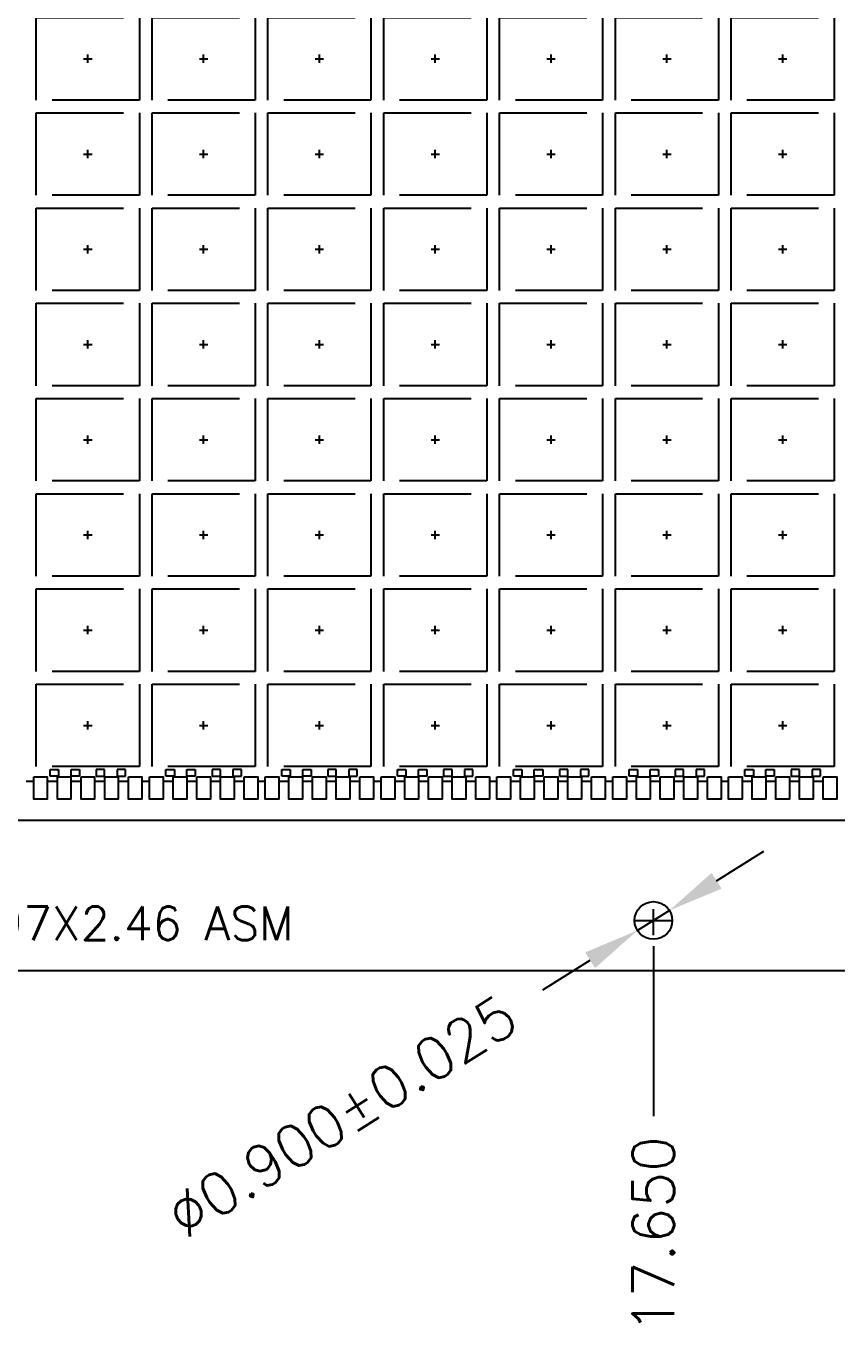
# Model space of a CAD drawing. Header units: millimetres. Extents: x 404.22 to 412.54, y 108.24 to 113.92.
# Drawn here: x 407.598 to 408.759, y 108.431 to 110.306 of the extents above; entities that cross this region are included whole.
import ezdxf

# ---------------------------------------------------------------- set-up
doc = ezdxf.new("R2010")
doc.units = ezdxf.units.MM
doc.header["$LTSCALE"] = 0.5
doc.header["$PDMODE"] = 98
for name, pattern in [('CENTER', [50.8, 31.75, -6.35, 6.35, -6.35]), ('HIDDEN', [0.375, 0.25, -0.125]), ('PHANTOM', [2.5, 1.25, -0.25, 0.25, -0.25, 0.25, -0.25])]:
    doc.linetypes.add(name, pattern=pattern)
for name, color, linetype in [('1D', 4, 'Continuous'), ('BTM', 7, 'HIDDEN'), ('CEN', 2, 'CENTER'), ('PKG', 1, 'PHANTOM')]:
    doc.layers.add(name, color=color, linetype=linetype)
doc.styles.add('ROMANS', font='romans.shx')
doc.styles.add('SIMPLEX', font='simplex.shx')
doc.dimstyles.new('Standard2', dxfattribs={"dimtxt": 0.06, "dimasz": 0.08, "dimexe": 0.01, "dimexo": 0.01, "dimgap": 0.027, "dimtad": 1, "dimdec": 3, "dimlfac": 16.666667, "dimrnd": 0.0005, "dimzin": 1, "dimtxsty": 'SIMPLEX', "dimcen": 0.1905, "dimclrd": 256, "dimclre": 256, "dimclrt": 256, "dimazin": 3, "dimtp": 0.03, "dimtm": 0.05, "dimtfac": 0.8, "dimtdec": 3, "dimtmove": 0, "dimatfit": 3, "dimfxl": 0.05, "dimtzin": 4, "dimlwd": -1, "dimlwe": -1})

# ---------------------------------------------------------------- blocks, each defined once
blk = doc.blocks.new('*D16')
at = {"layer": '1D', "ltscale": 0.1, "transparency": 16777216}
blk.add_line((409.3465, 108.9516), (409.963, 108.9516), dxfattribs=at)
at = {"layer": 'Defpoints', "color": 0, "ltscale": 0.1, "transparency": 16777216}
for p in [(407.4376, 111.0096), (409.3365, 108.9516), (409.963, 108.9516)]:
    blk.add_point(p, dxfattribs=at)
at = {"layer": '1D', "ltscale": 0.1, "transparency": 16777216, "insert": (410.1386, 108.9516), "char_height": 0.06, "attachment_point": 5, "style": 'SIMPLEX'}
blk.add_mtext('\\A1;34.300', dxfattribs=at)
blk = doc.blocks.new('*D35')
at = {"layer": '1D', "transparency": 16777216}
for p, q in [((409.3525, 109.0896), (409.643, 109.0896)), ((409.643, 109.0896), (409.803, 109.0511)), ((409.803, 109.0511), (409.963, 109.0511))]:
    blk.add_line(p, q, dxfattribs=at)
at = {"layer": 'Defpoints', "color": 0, "transparency": 16777216}
for p in [(407.4376, 111.0096), (409.3425, 109.0896), (409.963, 109.0511)]:
    blk.add_point(p, dxfattribs=at)
at = {"layer": '1D', "transparency": 16777216, "insert": (410.1386, 109.0511), "char_height": 0.06, "attachment_point": 5, "style": 'SIMPLEX'}
blk.add_mtext('\\A1;32.000', dxfattribs=at)
blk = doc.blocks.new('*D36')
at = {"ltscale": 0.1, "transparency": 16777216}
blk.add_line((409.3425, 109.0796), (409.3425, 108.7347), dxfattribs=at)
at = {"layer": 'Defpoints', "color": 0, "ltscale": 0.1, "transparency": 16777216}
for p in [(407.4376, 111.0096), (409.3425, 109.0896), (409.3425, 108.7347)]:
    blk.add_point(p, dxfattribs=at)
at = {"color": 1, "ltscale": 0.1, "transparency": 16777216, "insert": (409.3425, 108.5648), "char_height": 0.06, "attachment_point": 5, "rotation": 90, "style": 'SIMPLEX'}
blk.add_mtext('\\A1;{\\C256;31.747}', dxfattribs=at)
blk = doc.blocks.new('*D38')
at = {"layer": '1D', "ltscale": 0.1, "transparency": 16777216}
blk.add_line((408.4966, 108.9866), (408.4966, 108.7432), dxfattribs=at)
at = {"layer": 'Defpoints', "color": 0, "ltscale": 0.1, "transparency": 16777216}
for p in [(407.4376, 111.0096), (408.4966, 108.9966), (408.4966, 108.7432)]:
    blk.add_point(p, dxfattribs=at)
at = {"layer": '1D', "ltscale": 0.1, "transparency": 16777216, "insert": (408.4966, 108.5733), "char_height": 0.06, "attachment_point": 5, "rotation": 90, "style": 'SIMPLEX'}
blk.add_mtext('\\A1;17.650', dxfattribs=at)
blk = doc.blocks.new('*D39')
at = {"layer": '1D', "linetype": 'ByBlock', "ltscale": 0.1, "transparency": 16777216}
for p, q in [((408.5872, 109.0806), (408.655, 109.1232)), ((408.5195, 109.038), (408.4738, 109.0093)), ((408.3383, 108.9241), (408.4061, 108.9667))]:
    blk.add_line(p, q, dxfattribs=at)
at = {"layer": '1D', "ltscale": 0.1, "transparency": 16777216}
for points in [[(408.5801, 109.0919), (408.5943, 109.0693), (408.5195, 109.038)], [(408.399, 108.978), (408.4131, 108.9554), (408.4738, 109.0093)]]:
    blk.add_solid(points, dxfattribs=at)
at = {"layer": 'Defpoints', "color": 0, "ltscale": 0.1, "transparency": 16777216}
for p in [(408.5195, 109.038), (408.4738, 109.0093)]:
    blk.add_point(p, dxfattribs=at)
at = {"layer": '1D', "ltscale": 0.1, "transparency": 16777216, "insert": (408.0506, 108.7432), "char_height": 0.06, "attachment_point": 5, "rotation": 32.1552, "style": 'SIMPLEX'}
blk.add_mtext('\\A1;∅0.900%%P0.025', dxfattribs=at)
blk = doc.blocks.new('*D82')
at = {"layer": '1D', "transparency": 16777216}
blk.add_line((409.3338, 108.9466), (408.9705, 108.7369), dxfattribs=at)
blk.add_arc((409.3425, 108.9516), 0.4195, 190.9423, 199.0577, dxfattribs=at)
for points in [[(408.9173, 108.8707), (408.9438, 108.8733), (408.9229, 108.9516)], [(408.9581, 108.8202), (408.9338, 108.8091), (408.9791, 108.7419)]]:
    blk.add_solid(points, dxfattribs=at)
at = {"layer": 'Defpoints', "color": 0, "transparency": 16777216}
for p in [(409.4625, 109.0209), (405.5849, 108.9516), (409.3425, 108.9516), (409.3425, 108.9516), (408.9293, 108.8788)]:
    blk.add_point(p, dxfattribs=at)
at = {"layer": '1D', "transparency": 16777216, "insert": (409.028, 108.6739), "char_height": 0.06, "attachment_point": 5, "rotation": 311.4489, "style": 'SIMPLEX'}
blk.add_mtext('\\A1;30°', dxfattribs=at)
blk = doc.blocks.new('*U99')
at = {"layer": 'CEN', "ltscale": 0.005}
for p, q in [((-0.006, 0), (0.006, 0)), ((0, -0.006), (0, 0.006))]:
    blk.add_line(p, q, dxfattribs=at)
at = {"layer": 'PKG', "color": 1, "linetype": 'HIDDEN'}
blk.add_lwpolyline([(-0.0738, -0.0591), (-0.0738, 0.0591), (0.0738, 0.0591), (0.0738, -0.0591)], close=True, dxfattribs=at)
blk = doc.blocks.new('*U100')
at = {"layer": 'CEN', "color": 0, "linetype": 'ByBlock', "lineweight": -2, "transparency": 16777216}
for p in [(1.8249, 0.9555), (1.9908, 0.9555), (2.1567, 0.9555), (2.3226, 0.9555), (2.4885, 0.9555), (2.6544, 0.9555), (2.8203, 0.9555), (1.8249, 0.819), (1.9908, 0.819), (2.1567, 0.819), (2.3226, 0.819), (2.4885, 0.819), (2.6544, 0.819), (2.8203, 0.819), (1.8249, 0.6825), (1.9908, 0.6825), (2.1567, 0.6825), (2.3226, 0.6825), (2.4885, 0.6825), (2.6544, 0.6825), (2.8203, 0.6825), (1.8249, 0.546), (1.9908, 0.546), (2.1567, 0.546), (2.3226, 0.546), (2.4885, 0.546), (2.6544, 0.546), (2.8203, 0.546), (1.8249, 0.4095), (1.9908, 0.4095), (2.1567, 0.4095), (2.3226, 0.4095), (2.4885, 0.4095), (2.6544, 0.4095), (2.8203, 0.4095), (1.8249, 0.273), (1.9908, 0.273), (2.1567, 0.273), (2.3226, 0.273), (2.4885, 0.273), (2.6544, 0.273), (2.8203, 0.273), (1.8249, 0.1365), (1.9908, 0.1365), (2.1567, 0.1365), (2.3226, 0.1365), (2.4885, 0.1365), (2.6544, 0.1365), (2.8203, 0.1365), (1.8249, 0), (1.9908, 0), (2.1567, 0), (2.3226, 0), (2.4885, 0), (2.6544, 0), (2.8203, 0)]:
    blk.add_blockref('*U99', p, dxfattribs=at)

msp = doc.modelspace()

# ---------------------------------------------------------------- linework, layer by layer
msp.add_line((409.342459, 108.951642), (405.584939, 108.951642))
at = {"ltscale": 0.03}
for points in [[(407.608939, 109.229742), (407.628439, 109.229742), (407.628439, 109.197642), (407.608939, 109.197642)], [(407.642839, 109.229742), (407.662339, 109.229742), (407.662339, 109.197642), (407.642839, 109.197642)], [(407.676739, 109.229742), (407.696239, 109.229742), (407.696239, 109.197642), (407.676739, 109.197642)], [(407.710639, 109.229742), (407.730139, 109.229742), (407.730139, 109.197642), (407.710639, 109.197642)], [(407.744539, 109.229742), (407.764039, 109.229742), (407.764039, 109.197642), (407.744539, 109.197642)], [(407.774839, 109.229742), (407.794339, 109.229742), (407.794339, 109.197642), (407.774839, 109.197642)], [(407.808739, 109.229742), (407.828239, 109.229742), (407.828239, 109.197642), (407.808739, 109.197642)], [(407.842639, 109.229742), (407.862139, 109.229742), (407.862139, 109.197642), (407.842639, 109.197642)], [(407.876539, 109.229742), (407.896039, 109.229742), (407.896039, 109.197642), (407.876539, 109.197642)], [(407.910439, 109.229742), (407.929939, 109.229742), (407.929939, 109.197642), (407.910439, 109.197642)], [(407.940739, 109.229742), (407.960239, 109.229742), (407.960239, 109.197642), (407.940739, 109.197642)], [(407.974639, 109.229742), (407.994139, 109.229742), (407.994139, 109.197642), (407.974639, 109.197642)], [(408.008539, 109.229742), (408.028039, 109.229742), (408.028039, 109.197642), (408.008539, 109.197642)], [(408.042439, 109.229742), (408.061939, 109.229742), (408.061939, 109.197642), (408.042439, 109.197642)], [(408.076339, 109.229742), (408.095839, 109.229742), (408.095839, 109.197642), (408.076339, 109.197642)], [(408.106639, 109.229742), (408.126139, 109.229742), (408.126139, 109.197642), (408.106639, 109.197642)], [(408.140539, 109.229742), (408.160039, 109.229742), (408.160039, 109.197642), (408.140539, 109.197642)], [(408.174439, 109.229742), (408.193939, 109.229742), (408.193939, 109.197642), (408.174439, 109.197642)], [(408.208339, 109.229742), (408.227839, 109.229742), (408.227839, 109.197642), (408.208339, 109.197642)], [(408.242239, 109.229742), (408.261739, 109.229742), (408.261739, 109.197642), (408.242239, 109.197642)], [(408.272539, 109.229742), (408.292039, 109.229742), (408.292039, 109.197642), (408.272539, 109.197642)], [(408.306439, 109.229742), (408.325939, 109.229742), (408.325939, 109.197642), (408.306439, 109.197642)], [(408.340339, 109.229742), (408.359839, 109.229742), (408.359839, 109.197642), (408.340339, 109.197642)], [(408.374239, 109.229742), (408.393739, 109.229742), (408.393739, 109.197642), (408.374239, 109.197642)], [(408.408139, 109.229742), (408.427639, 109.229742), (408.427639, 109.197642), (408.408139, 109.197642)], [(408.438439, 109.229742), (408.457939, 109.229742), (408.457939, 109.197642), (408.438439, 109.197642)], [(408.472339, 109.229742), (408.491839, 109.229742), (408.491839, 109.197642), (408.472339, 109.197642)], [(408.506239, 109.229742), (408.525739, 109.229742), (408.525739, 109.197642), (408.506239, 109.197642)], [(408.540139, 109.229742), (408.559639, 109.229742), (408.559639, 109.197642), (408.540139, 109.197642)], [(408.574039, 109.229742), (408.593539, 109.229742), (408.593539, 109.197642), (408.574039, 109.197642)], [(408.604339, 109.229742), (408.623839, 109.229742), (408.623839, 109.197642), (408.604339, 109.197642)], [(408.638239, 109.229742), (408.657739, 109.229742), (408.657739, 109.197642), (408.638239, 109.197642)], [(408.672139, 109.229742), (408.691639, 109.229742), (408.691639, 109.197642), (408.672139, 109.197642)], [(408.706039, 109.229742), (408.725539, 109.229742), (408.725539, 109.197642), (408.706039, 109.197642)], [(408.739939, 109.229742), (408.759439, 109.229742), (408.759439, 109.197642), (408.739939, 109.197642)]]:
    msp.add_lwpolyline(points, close=True, dxfattribs=at)
at = {"color": 0}
msp.add_circle((408.496639, 109.023642), 0.027, dxfattribs=at)
at = {"layer": '1D'}
msp.add_line((405.628639, 109.167642), (409.246639, 109.167642), dxfattribs=at)
at = {"layer": '1D', "linetype": 'CENTER'}
for p, q in [((408.496639, 109.002807), (408.496639, 109.039917)), ((408.469678, 109.023642), (408.5236, 109.023642))]:
    msp.add_line(p, q, dxfattribs=at)
at = {"layer": 'BTM', "ltscale": 0.03}
for p, q in [((407.598139, 109.223142), (407.608939, 109.223142)), ((407.628439, 109.223142), (407.642839, 109.223142)), ((407.662339, 109.223142), (407.676739, 109.223142)), ((407.696239, 109.223142), (407.710639, 109.223142)), ((407.730139, 109.223142), (407.744539, 109.223142)), ((407.764039, 109.223142), (407.774839, 109.223142)), ((407.794339, 109.223142), (407.808739, 109.223142)), ((407.828239, 109.223142), (407.842639, 109.223142)), ((407.862139, 109.223142), (407.876539, 109.223142)), ((407.896039, 109.223142), (407.910439, 109.223142)), ((407.929939, 109.223142), (407.940739, 109.223142)), ((407.960239, 109.223142), (407.974639, 109.223142)), ((407.994139, 109.223142), (408.008539, 109.223142)), ((408.028039, 109.223142), (408.042439, 109.223142)), ((408.061939, 109.223142), (408.076339, 109.223142)), ((408.095839, 109.223142), (408.106639, 109.223142)), ((408.126139, 109.223142), (408.140539, 109.223142)), ((408.160039, 109.223142), (408.174439, 109.223142)), ((408.193939, 109.223142), (408.208339, 109.223142)), ((408.227839, 109.223142), (408.242239, 109.223142)), ((408.261739, 109.223142), (408.272539, 109.223142)), ((408.292039, 109.223142), (408.306439, 109.223142)), ((408.325939, 109.223142), (408.340339, 109.223142)), ((408.359839, 109.223142), (408.374239, 109.223142)), ((408.393739, 109.223142), (408.408139, 109.223142)), ((408.427639, 109.223142), (408.438439, 109.223142)), ((408.457939, 109.223142), (408.472339, 109.223142)), ((408.491839, 109.223142), (408.506239, 109.223142)), ((408.525739, 109.223142), (408.540139, 109.223142)), ((408.559639, 109.223142), (408.574039, 109.223142)), ((408.593539, 109.223142), (408.604339, 109.223142)), ((408.623839, 109.223142), (408.638239, 109.223142)), ((408.657739, 109.223142), (408.672139, 109.223142)), ((408.691639, 109.223142), (408.706039, 109.223142)), ((408.725539, 109.223142), (408.739939, 109.223142))]:
    msp.add_line(p, q, dxfattribs=at)
for points in [[(407.632489, 109.230342), (407.632489, 109.239942), (407.644489, 109.239942), (407.644489, 109.230342)], [(407.662489, 109.230342), (407.662489, 109.239942), (407.674489, 109.239942), (407.674489, 109.230342)], [(407.710489, 109.230342), (407.710489, 109.239942), (407.698489, 109.239942), (407.698489, 109.230342)], [(407.740489, 109.230342), (407.740489, 109.239942), (407.728489, 109.239942), (407.728489, 109.230342)], [(407.798389, 109.230342), (407.798389, 109.239942), (407.810389, 109.239942), (407.810389, 109.230342)], [(407.828389, 109.230342), (407.828389, 109.239942), (407.840389, 109.239942), (407.840389, 109.230342)], [(407.876389, 109.230342), (407.876389, 109.239942), (407.864389, 109.239942), (407.864389, 109.230342)], [(407.906389, 109.230342), (407.906389, 109.239942), (407.894389, 109.239942), (407.894389, 109.230342)], [(407.964289, 109.230342), (407.964289, 109.239942), (407.976289, 109.239942), (407.976289, 109.230342)], [(407.994289, 109.230342), (407.994289, 109.239942), (408.006289, 109.239942), (408.006289, 109.230342)], [(408.042289, 109.230342), (408.042289, 109.239942), (408.030289, 109.239942), (408.030289, 109.230342)], [(408.072289, 109.230342), (408.072289, 109.239942), (408.060289, 109.239942), (408.060289, 109.230342)], [(408.130189, 109.230342), (408.130189, 109.239942), (408.142189, 109.239942), (408.142189, 109.230342)], [(408.160189, 109.230342), (408.160189, 109.239942), (408.172189, 109.239942), (408.172189, 109.230342)], [(408.208189, 109.230342), (408.208189, 109.239942), (408.196189, 109.239942), (408.196189, 109.230342)], [(408.238189, 109.230342), (408.238189, 109.239942), (408.226189, 109.239942), (408.226189, 109.230342)], [(408.296089, 109.230342), (408.296089, 109.239942), (408.308089, 109.239942), (408.308089, 109.230342)], [(408.326089, 109.230342), (408.326089, 109.239942), (408.338089, 109.239942), (408.338089, 109.230342)], [(408.374089, 109.230342), (408.374089, 109.239942), (408.362089, 109.239942), (408.362089, 109.230342)], [(408.404089, 109.230342), (408.404089, 109.239942), (408.392089, 109.239942), (408.392089, 109.230342)], [(408.461989, 109.230342), (408.461989, 109.239942), (408.473989, 109.239942), (408.473989, 109.230342)], [(408.491989, 109.230342), (408.491989, 109.239942), (408.503989, 109.239942), (408.503989, 109.230342)], [(408.539989, 109.230342), (408.539989, 109.239942), (408.527989, 109.239942), (408.527989, 109.230342)], [(408.569989, 109.230342), (408.569989, 109.239942), (408.557989, 109.239942), (408.557989, 109.230342)], [(408.627889, 109.230342), (408.627889, 109.239942), (408.639889, 109.239942), (408.639889, 109.230342)], [(408.657889, 109.230342), (408.657889, 109.239942), (408.669889, 109.239942), (408.669889, 109.230342)], [(408.705889, 109.230342), (408.705889, 109.239942), (408.693889, 109.239942), (408.693889, 109.230342)], [(408.735889, 109.230342), (408.735889, 109.239942), (408.723889, 109.239942), (408.723889, 109.230342)]]:
    msp.add_lwpolyline(points, close=True, dxfattribs=at)

# ---------------------------------------------------------------- block references
at = {"layer": 'CEN'}
msp.add_blockref('*U100', (405.861589, 109.303392), dxfattribs=at)

# ---------------------------------------------------------------- texts
at = {"layer": '1D', "color": 3, "style": 'ROMANS'}
msp.add_text('0.152mm DFN8LBH 1.97X2.46 ASM', height=0.04809825, dxfattribs=at).set_placement((406.825031, 108.995545))

# ---------------------------------------------------------------- dimensions: what is measured, and where the dimension line sits
at = {"ltscale": 0.1}
dim = msp.add_ordinate_dim(feature_location=(409.342458, 109.089642), offset=(0, -0.354981), dtype=1, origin=(407.437639, 111.009642), text='{\\C256;<>}', dimstyle='Standard2', override={"dimclrt": 1}, dxfattribs=at)
dim.commit()
dim.dimension.update_dxf_attribs({"geometry": '*D36', "text_midpoint": (409.342458, 108.564804)})
at = {"layer": '1D', "color": 1, "ltscale": 0.1}
for feature_location, offset, dtype, picture, middle in [((409.336471, 108.951642), (0.62656, 0), 0, '*D16', (410.138603, 108.951642)), ((408.496639, 108.996642), (0, -0.253482), 1, '*D38', (408.496639, 108.573303))]:
    dim = msp.add_ordinate_dim(feature_location=feature_location, offset=offset, dtype=dtype, origin=(407.437639, 111.009642), dimstyle='Standard2', override={"dimarcsym": 1}, dxfattribs=at)
    dim.commit()
    dim.dimension.update_dxf_attribs({"geometry": picture, "text_midpoint": middle})
at = {"layer": '1D'}
dim = msp.add_ordinate_dim(feature_location=(409.342458, 109.089642), offset=(0.620573, -0.038516), dtype=0, origin=(407.437639, 111.009642), dimstyle='Standard2', dxfattribs=at)
dim.commit()
dim.dimension.update_dxf_attribs({"geometry": '*D35', "text_midpoint": (410.138603, 109.051126)})
at = {"layer": '1D', "color": 1, "ltscale": 0.1}
dim = msp.add_diameter_dim_2p(p1=(408.519497, 109.038012), p2=(408.47378, 109.009272), text='<>%%P0.025', dimstyle='Standard2', override={"dimarcsym": 1}, dxfattribs=at)
dim.commit()
dim.dimension.update_dxf_attribs({"geometry": '*D39', "text_midpoint": (408.050596, 108.743241)})
at = {"layer": '1D'}
dim = msp.add_angular_dim_2l(base=(408.929301, 108.878791), line1=((409.342459, 108.951642), (405.584939, 108.951642)), line2=((409.342459, 108.951642), (409.462459, 109.020924)), dimstyle='Standard2', dxfattribs=at)
dim.commit()
dim.dimension.update_dxf_attribs({"geometry": '*D82', "text_midpoint": (409.028, 108.673933), "dimtype": 162})

doc.saveas('drawing.dxf')
